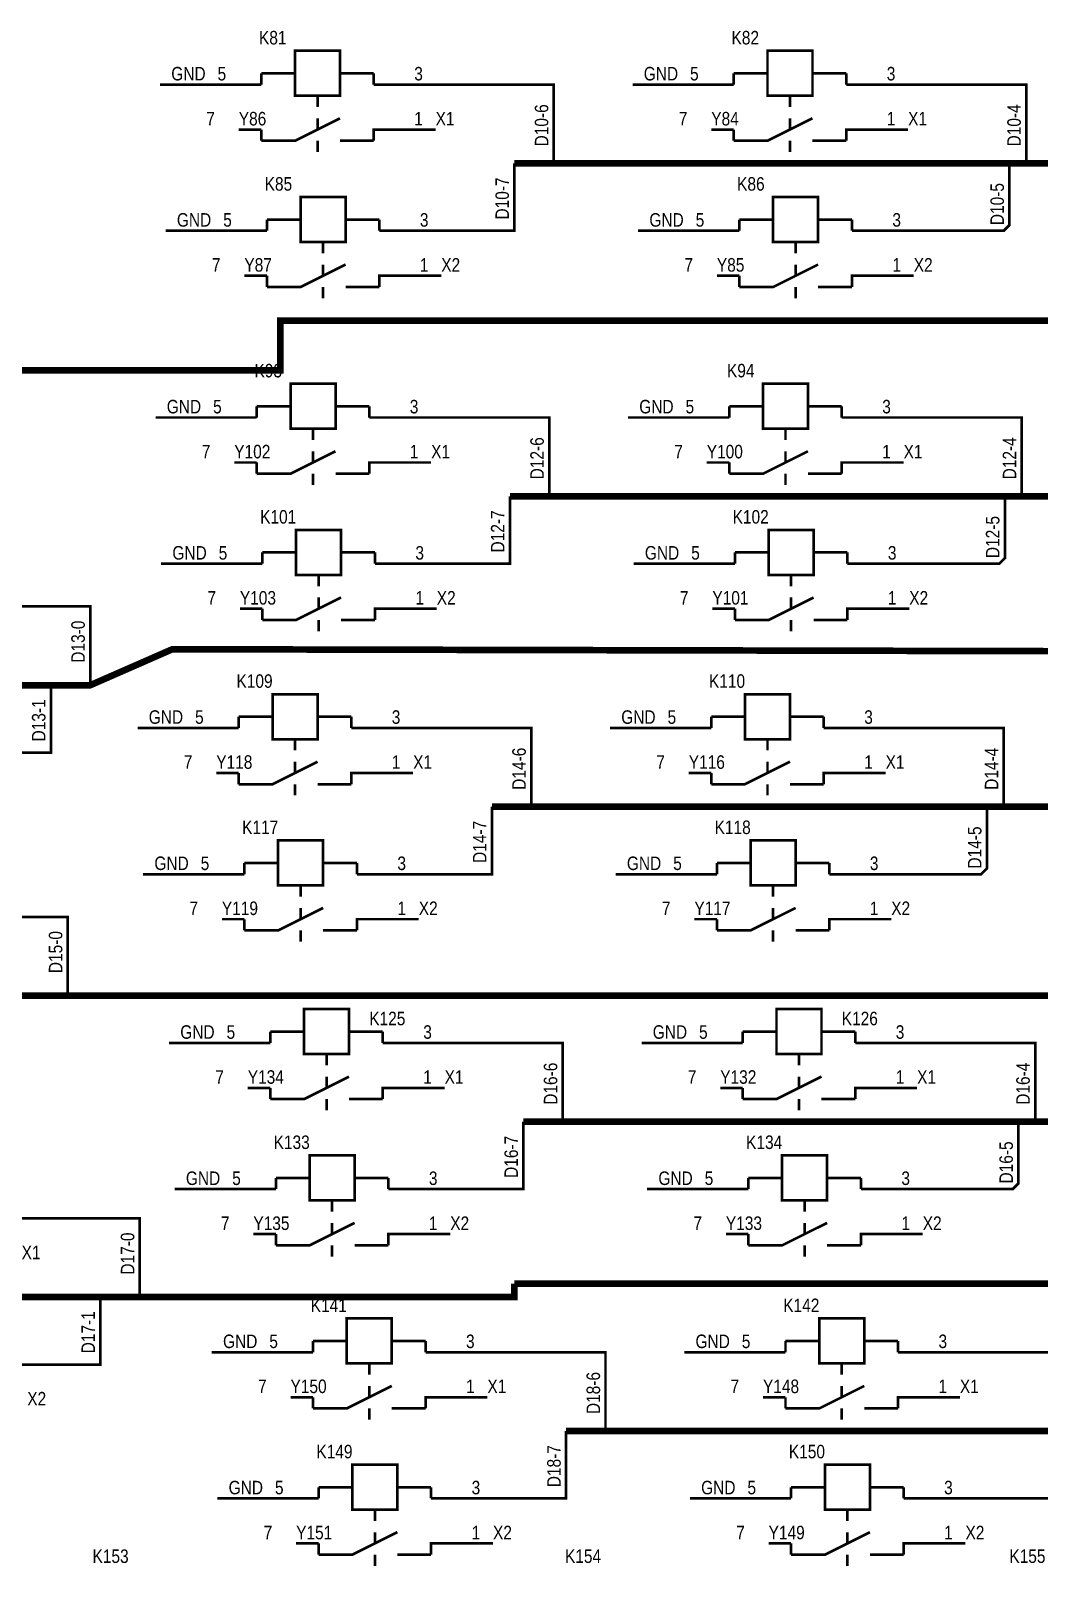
# Model space of a CAD drawing. Header units: millimetres. Extents: x 7140 to 8879, y -16257 to -5062.
# Drawn here: x 7441.9 to 7555.7, y -15384.3 to -15210.8 of the extents above; entities that cross this region are included whole.
import ezdxf

# ---------------------------------------------------------------- set-up
doc = ezdxf.new("R2010")
doc.units = ezdxf.units.MM
doc.styles.get("Standard").update_dxf_attribs({"font": 'ARIALN.TTF', "height": 3.4})

msp = doc.modelspace()

# ---------------------------------------------------------------- linework, layer by layer
for points, const_width in [([(7471.71278, -15213.069), (7471.71278, -15218.149), (7476.79278, -15218.149), (7476.79278, -15213.069), (7471.71278, -15213.069)], 0.29972), ([(7525.05278, -15213.069), (7525.05278, -15218.149), (7530.13278, -15218.149), (7530.13278, -15213.069), (7525.05278, -15213.069)], 0.29972), ([(7471.71278, -15215.609), (7467.90278, -15215.609)], 0.29972), ([(7467.90278, -15215.609), (7467.90278, -15216.879)], 0.29972), ([(7476.79278, -15215.609), (7480.60278, -15215.609)], 0.29972), ([(7480.60278, -15215.609), (7480.60278, -15216.879)], 0.29972), ([(7480.60278, -15215.609), (7480.60278, -15216.879)], 0.29972), ([(7525.05278, -15215.609), (7521.24278, -15215.609)], 0.29972), ([(7521.24278, -15215.609), (7521.24278, -15216.879)], 0.29972), ([(7530.13278, -15215.609), (7533.94278, -15215.609)], 0.29972), ([(7533.94278, -15215.609), (7533.94278, -15216.879)], 0.29972), ([(7533.94278, -15215.609), (7533.94278, -15216.879)], 0.29972), ([(7456.47278, -15216.879), (7462.82278, -15216.879)], 0.29972), ([(7467.90278, -15216.879), (7462.82278, -15216.879)], 0.29972), ([(7474.25278, -15218.149), (7474.25278, -15219.419)], 0.29972), ([(7480.60278, -15216.879), (7485.68278, -15216.879)], 0.29972), ([(7483.14278, -15216.879), (7485.68278, -15216.879)], 0.29972), ([(7485.68278, -15216.879), (7500.92278, -15216.879), (7500.92278, -15225.769)], 0.29972), ([(7509.81278, -15216.879), (7516.16278, -15216.879)], 0.29972), ([(7521.24278, -15216.879), (7516.16278, -15216.879)], 0.29972), ([(7527.59278, -15218.149), (7527.59278, -15219.419)], 0.29972), ([(7533.94278, -15216.879), (7539.02278, -15216.879)], 0.29972), ([(7536.48278, -15216.879), (7539.02278, -15216.879)], 0.29972), ([(7539.02278, -15216.879), (7554.26278, -15216.879), (7554.26278, -15225.769)], 0.29972), ([(7467.90278, -15223.229), (7471.71278, -15223.229), (7476.79278, -15220.689)], 0.29972), ([(7474.25278, -15220.689), (7474.25278, -15221.959)], 0.29972), ([(7521.24278, -15223.229), (7525.05278, -15223.229), (7530.13278, -15220.689)], 0.29972), ([(7527.59278, -15220.689), (7527.59278, -15221.959)], 0.29972), ([(7467.90278, -15221.959), (7465.36278, -15221.959)], 0.29972), ([(7467.90278, -15221.959), (7467.90278, -15223.229)], 0.29972), ([(7474.25278, -15224.499), (7474.25278, -15223.229)], 0.29972), ([(7476.79278, -15223.229), (7480.60278, -15223.229)], 0.29972), ([(7480.60278, -15223.229), (7480.60278, -15221.959), (7485.68278, -15221.959)], 0.29972), ([(7483.14278, -15221.959), (7485.68278, -15221.959)], 0.29972), ([(7485.68278, -15221.959), (7487.58778, -15221.959)], 0.29972), ([(7521.24278, -15221.959), (7518.70278, -15221.959)], 0.29972), ([(7521.24278, -15221.959), (7521.24278, -15223.229)], 0.29972), ([(7527.59278, -15224.499), (7527.59278, -15223.229)], 0.29972), ([(7530.13278, -15223.229), (7533.94278, -15223.229)], 0.29972), ([(7533.94278, -15223.229), (7533.94278, -15221.959), (7539.02278, -15221.959)], 0.29972), ([(7536.48278, -15221.959), (7539.02278, -15221.959)], 0.29972), ([(7539.02278, -15221.959), (7540.92778, -15221.959)], 0.29972), ([(7486.31778, -15233.389), (7496.47778, -15233.389), (7496.47778, -15225.769)], 0.29972), ([(7496.47778, -15225.769), (7655.86278, -15225.769), (7655.86278, -15226.785), (7752.00178, -15226.785)], 0.7493), ([(7539.65778, -15233.389), (7551.72278, -15233.389), (7552.35778, -15232.754), (7552.35778, -15225.769)], 0.29972), ([(7472.34778, -15229.579), (7472.34778, -15234.659), (7477.42778, -15234.659), (7477.42778, -15229.579), (7472.34778, -15229.579)], 0.29972), ([(7525.68778, -15229.579), (7525.68778, -15234.659), (7530.76778, -15234.659), (7530.76778, -15229.579), (7525.68778, -15229.579)], 0.29972), ([(7472.34778, -15232.119), (7468.53778, -15232.119)], 0.29972), ([(7468.53778, -15232.119), (7468.53778, -15233.389)], 0.29972), ([(7477.42778, -15232.119), (7481.23778, -15232.119)], 0.29972), ([(7481.23778, -15232.119), (7481.23778, -15233.389)], 0.29972), ([(7481.23778, -15232.119), (7481.23778, -15233.389)], 0.29972), ([(7525.68778, -15232.119), (7521.87778, -15232.119)], 0.29972), ([(7521.87778, -15232.119), (7521.87778, -15233.389)], 0.29972), ([(7530.76778, -15232.119), (7534.57778, -15232.119)], 0.29972), ([(7534.57778, -15232.119), (7534.57778, -15233.389)], 0.29972), ([(7534.57778, -15232.119), (7534.57778, -15233.389)], 0.29972), ([(7457.10778, -15233.389), (7463.45778, -15233.389)], 0.29972), ([(7468.53778, -15233.389), (7463.45778, -15233.389)], 0.29972), ([(7481.23778, -15233.389), (7486.31778, -15233.389)], 0.29972), ([(7483.77778, -15233.389), (7486.31778, -15233.389)], 0.29972), ([(7510.44778, -15233.389), (7516.79778, -15233.389)], 0.29972), ([(7521.87778, -15233.389), (7516.79778, -15233.389)], 0.29972), ([(7534.57778, -15233.389), (7539.65778, -15233.389)], 0.29972), ([(7537.11778, -15233.389), (7539.65778, -15233.389)], 0.29972), ([(7474.88778, -15234.659), (7474.88778, -15235.929)], 0.29972), ([(7528.22778, -15234.659), (7528.22778, -15235.929)], 0.29972), ([(7468.53778, -15239.739), (7472.34778, -15239.739), (7477.42778, -15237.199)], 0.29972), ([(7474.88778, -15237.199), (7474.88778, -15238.469)], 0.29972), ([(7521.87778, -15239.739), (7525.68778, -15239.739), (7530.76778, -15237.199)], 0.29972), ([(7528.22778, -15237.199), (7528.22778, -15238.469)], 0.29972), ([(7468.53778, -15238.469), (7465.99778, -15238.469)], 0.29972), ([(7468.53778, -15238.469), (7468.53778, -15239.739)], 0.29972), ([(7481.23778, -15239.739), (7481.23778, -15238.469), (7486.31778, -15238.469)], 0.29972), ([(7483.77778, -15238.469), (7486.31778, -15238.469)], 0.29972), ([(7486.31778, -15238.469), (7488.22278, -15238.469)], 0.29972), ([(7521.87778, -15238.469), (7519.33778, -15238.469)], 0.29972), ([(7521.87778, -15238.469), (7521.87778, -15239.739)], 0.29972), ([(7534.57778, -15239.739), (7534.57778, -15238.469), (7539.65778, -15238.469)], 0.29972), ([(7537.11778, -15238.469), (7539.65778, -15238.469)], 0.29972), ([(7539.65778, -15238.469), (7541.56278, -15238.469)], 0.29972), ([(7474.88778, -15241.009), (7474.88778, -15239.739)], 0.29972), ([(7477.42778, -15239.739), (7481.23778, -15239.739)], 0.29972), ([(7528.22778, -15241.009), (7528.22778, -15239.739)], 0.29972), ([(7530.76778, -15239.739), (7534.57778, -15239.739)], 0.29972), ([(7282.10178, -15249.137), (7470.06178, -15249.137), (7470.06178, -15243.549), (7676.81778, -15243.549)], 0.7493), ([(7471.20478, -15250.661), (7471.20478, -15255.741), (7476.28478, -15255.741), (7476.28478, -15250.661), (7471.20478, -15250.661)], 0.29972), ([(7524.54478, -15250.661), (7524.54478, -15255.741), (7529.62478, -15255.741), (7529.62478, -15250.661), (7524.54478, -15250.661)], 0.29972), ([(7455.96478, -15254.471), (7462.31478, -15254.471)], 0.29972), ([(7467.39478, -15254.471), (7462.31478, -15254.471)], 0.29972), ([(7471.20478, -15253.201), (7467.39478, -15253.201)], 0.29972), ([(7467.39478, -15253.201), (7467.39478, -15254.471)], 0.29972), ([(7476.28478, -15253.201), (7480.09478, -15253.201)], 0.29972), ([(7480.09478, -15253.201), (7480.09478, -15254.471)], 0.29972), ([(7480.09478, -15253.201), (7480.09478, -15254.471)], 0.29972), ([(7480.09478, -15254.471), (7485.17478, -15254.471)], 0.29972), ([(7482.63478, -15254.471), (7485.17478, -15254.471)], 0.29972), ([(7485.17478, -15254.471), (7500.41478, -15254.471), (7500.41478, -15263.361)], 0.29972), ([(7509.30478, -15254.471), (7515.65478, -15254.471)], 0.29972), ([(7520.73478, -15254.471), (7515.65478, -15254.471)], 0.29972), ([(7524.54478, -15253.201), (7520.73478, -15253.201)], 0.29972), ([(7520.73478, -15253.201), (7520.73478, -15254.471)], 0.29972), ([(7529.62478, -15253.201), (7533.43478, -15253.201)], 0.29972), ([(7533.43478, -15253.201), (7533.43478, -15254.471)], 0.29972), ([(7533.43478, -15253.201), (7533.43478, -15254.471)], 0.29972), ([(7533.43478, -15254.471), (7538.51478, -15254.471)], 0.29972), ([(7535.97478, -15254.471), (7538.51478, -15254.471)], 0.29972), ([(7538.51478, -15254.471), (7553.75478, -15254.471), (7553.75478, -15263.361)], 0.29972), ([(7473.74478, -15255.741), (7473.74478, -15257.011)], 0.29972), ([(7527.08478, -15255.741), (7527.08478, -15257.011)], 0.29972), ([(7467.39478, -15260.821), (7471.20478, -15260.821), (7476.28478, -15258.281)], 0.29972), ([(7473.74478, -15258.281), (7473.74478, -15259.551)], 0.29972), ([(7520.73478, -15260.821), (7524.54478, -15260.821), (7529.62478, -15258.281)], 0.29972), ([(7527.08478, -15258.281), (7527.08478, -15259.551)], 0.29972), ([(7467.39478, -15259.551), (7464.85478, -15259.551)], 0.29972), ([(7467.39478, -15259.551), (7467.39478, -15260.821)], 0.29972), ([(7480.09478, -15260.821), (7480.09478, -15259.551), (7485.17478, -15259.551)], 0.29972), ([(7482.63478, -15259.551), (7485.17478, -15259.551)], 0.29972), ([(7485.17478, -15259.551), (7487.07978, -15259.551)], 0.29972), ([(7520.73478, -15259.551), (7518.19478, -15259.551)], 0.29972), ([(7520.73478, -15259.551), (7520.73478, -15260.821)], 0.29972), ([(7533.43478, -15260.821), (7533.43478, -15259.551), (7538.51478, -15259.551)], 0.29972), ([(7535.97478, -15259.551), (7538.51478, -15259.551)], 0.29972), ([(7538.51478, -15259.551), (7540.41978, -15259.551)], 0.29972), ([(7473.74478, -15262.091), (7473.74478, -15260.821)], 0.29972), ([(7476.28478, -15260.821), (7480.09478, -15260.821)], 0.29972), ([(7527.08478, -15262.091), (7527.08478, -15260.821)], 0.29972), ([(7529.62478, -15260.821), (7533.43478, -15260.821)], 0.29972), ([(7485.80978, -15270.981), (7495.96978, -15270.981), (7495.96978, -15263.361)], 0.29972), ([(7495.96978, -15263.361), (7683.92978, -15263.361), (7683.92978, -15263.869), (7760.12978, -15263.869)], 0.7493), ([(7539.14978, -15270.981), (7551.21478, -15270.981), (7551.84978, -15270.346), (7551.84978, -15263.361)], 0.29972), ([(7471.83978, -15267.171), (7471.83978, -15272.251), (7476.91978, -15272.251), (7476.91978, -15267.171), (7471.83978, -15267.171)], 0.29972), ([(7525.17978, -15267.171), (7525.17978, -15272.251), (7530.25978, -15272.251), (7530.25978, -15267.171), (7525.17978, -15267.171)], 0.29972), ([(7471.83978, -15269.711), (7468.02978, -15269.711)], 0.29972), ([(7468.02978, -15269.711), (7468.02978, -15270.981)], 0.29972), ([(7476.91978, -15269.711), (7480.72978, -15269.711)], 0.29972), ([(7480.72978, -15269.711), (7480.72978, -15270.981)], 0.29972), ([(7480.72978, -15269.711), (7480.72978, -15270.981)], 0.29972), ([(7525.17978, -15269.711), (7521.36978, -15269.711)], 0.29972), ([(7521.36978, -15269.711), (7521.36978, -15270.981)], 0.29972), ([(7530.25978, -15269.711), (7534.06978, -15269.711)], 0.29972), ([(7534.06978, -15269.711), (7534.06978, -15270.981)], 0.29972), ([(7534.06978, -15269.711), (7534.06978, -15270.981)], 0.29972), ([(7456.59978, -15270.981), (7462.94978, -15270.981)], 0.29972), ([(7468.02978, -15270.981), (7462.94978, -15270.981)], 0.29972), ([(7480.72978, -15270.981), (7485.80978, -15270.981)], 0.29972), ([(7483.26978, -15270.981), (7485.80978, -15270.981)], 0.29972), ([(7509.93978, -15270.981), (7516.28978, -15270.981)], 0.29972), ([(7521.36978, -15270.981), (7516.28978, -15270.981)], 0.29972), ([(7534.06978, -15270.981), (7539.14978, -15270.981)], 0.29972), ([(7536.60978, -15270.981), (7539.14978, -15270.981)], 0.29972), ([(7474.37978, -15272.251), (7474.37978, -15273.521)], 0.29972), ([(7527.71978, -15272.251), (7527.71978, -15273.521)], 0.29972), ([(7468.02978, -15277.331), (7471.83978, -15277.331), (7476.91978, -15274.791)], 0.29972), ([(7474.37978, -15274.791), (7474.37978, -15276.061)], 0.29972), ([(7521.36978, -15277.331), (7525.17978, -15277.331), (7530.25978, -15274.791)], 0.29972), ([(7527.71978, -15274.791), (7527.71978, -15276.061)], 0.29972), ([(7433.35878, -15275.807), (7448.59878, -15275.807), (7448.59878, -15284.697)], 0.29972), ([(7468.02978, -15276.061), (7465.48978, -15276.061)], 0.29972), ([(7468.02978, -15276.061), (7468.02978, -15277.331)], 0.29972), ([(7474.37978, -15278.601), (7474.37978, -15277.331)], 0.29972), ([(7476.91978, -15277.331), (7480.72978, -15277.331)], 0.29972), ([(7480.72978, -15277.331), (7480.72978, -15276.061), (7485.80978, -15276.061)], 0.29972), ([(7483.26978, -15276.061), (7485.80978, -15276.061)], 0.29972), ([(7485.80978, -15276.061), (7487.71478, -15276.061)], 0.29972), ([(7521.36978, -15276.061), (7518.82978, -15276.061)], 0.29972), ([(7521.36978, -15276.061), (7521.36978, -15277.331)], 0.29972), ([(7527.71978, -15278.601), (7527.71978, -15277.331)], 0.29972), ([(7530.25978, -15277.331), (7534.06978, -15277.331)], 0.29972), ([(7534.06978, -15277.331), (7534.06978, -15276.061), (7539.14978, -15276.061)], 0.29972), ([(7536.60978, -15276.061), (7539.14978, -15276.061)], 0.29972), ([(7539.14978, -15276.061), (7541.05478, -15276.061)], 0.29972), ([(7289.21378, -15284.697), (7448.59878, -15284.697), (7457.86978, -15280.633), (7686.46978, -15281.141)], 0.7493), ([(7433.99378, -15292.317), (7444.15378, -15292.317), (7444.15378, -15284.697)], 0.29972), ([(7469.17278, -15285.713), (7469.17278, -15290.793), (7474.25278, -15290.793), (7474.25278, -15285.713), (7469.17278, -15285.713)], 0.29972), ([(7522.51278, -15285.713), (7522.51278, -15290.793), (7527.59278, -15290.793), (7527.59278, -15285.713), (7522.51278, -15285.713)], 0.29972), ([(7469.17278, -15288.253), (7465.36278, -15288.253)], 0.29972), ([(7465.36278, -15288.253), (7465.36278, -15289.523)], 0.29972), ([(7474.25278, -15288.253), (7478.06278, -15288.253)], 0.29972), ([(7478.06278, -15288.253), (7478.06278, -15289.523)], 0.29972), ([(7478.06278, -15288.253), (7478.06278, -15289.523)], 0.29972), ([(7522.51278, -15288.253), (7518.70278, -15288.253)], 0.29972), ([(7518.70278, -15288.253), (7518.70278, -15289.523)], 0.29972), ([(7527.59278, -15288.253), (7531.40278, -15288.253)], 0.29972), ([(7531.40278, -15288.253), (7531.40278, -15289.523)], 0.29972), ([(7531.40278, -15288.253), (7531.40278, -15289.523)], 0.29972), ([(7453.93278, -15289.523), (7460.28278, -15289.523)], 0.29972), ([(7465.36278, -15289.523), (7460.28278, -15289.523)], 0.29972), ([(7471.71278, -15290.793), (7471.71278, -15292.063)], 0.29972), ([(7478.06278, -15289.523), (7483.14278, -15289.523)], 0.29972), ([(7480.60278, -15289.523), (7483.14278, -15289.523)], 0.29972), ([(7483.14278, -15289.523), (7498.38278, -15289.523), (7498.38278, -15298.413)], 0.29972), ([(7507.27278, -15289.523), (7513.62278, -15289.523)], 0.29972), ([(7518.70278, -15289.523), (7513.62278, -15289.523)], 0.29972), ([(7525.05278, -15290.793), (7525.05278, -15292.063)], 0.29972), ([(7531.40278, -15289.523), (7536.48278, -15289.523)], 0.29972), ([(7533.94278, -15289.523), (7536.48278, -15289.523)], 0.29972), ([(7536.48278, -15289.523), (7551.72278, -15289.523), (7551.72278, -15298.413)], 0.29972), ([(7465.36278, -15294.603), (7462.82278, -15294.603)], 0.29972), ([(7465.36278, -15295.873), (7469.17278, -15295.873), (7474.25278, -15293.333)], 0.29972), ([(7465.36278, -15294.603), (7465.36278, -15295.873)], 0.29972), ([(7471.71278, -15293.333), (7471.71278, -15294.603)], 0.29972), ([(7478.06278, -15295.873), (7478.06278, -15294.603), (7483.14278, -15294.603)], 0.29972), ([(7480.60278, -15294.603), (7483.14278, -15294.603)], 0.29972), ([(7483.14278, -15294.603), (7485.04778, -15294.603)], 0.29972), ([(7518.70278, -15294.603), (7516.16278, -15294.603)], 0.29972), ([(7518.70278, -15295.873), (7522.51278, -15295.873), (7527.59278, -15293.333)], 0.29972), ([(7518.70278, -15294.603), (7518.70278, -15295.873)], 0.29972), ([(7525.05278, -15293.333), (7525.05278, -15294.603)], 0.29972), ([(7531.40278, -15295.873), (7531.40278, -15294.603), (7536.48278, -15294.603)], 0.29972), ([(7533.94278, -15294.603), (7536.48278, -15294.603)], 0.29972), ([(7536.48278, -15294.603), (7538.38778, -15294.603)], 0.29972), ([(7471.71278, -15297.143), (7471.71278, -15295.873)], 0.29972), ([(7474.25278, -15295.873), (7478.06278, -15295.873)], 0.29972), ([(7525.05278, -15297.143), (7525.05278, -15295.873)], 0.29972), ([(7527.59278, -15295.873), (7531.40278, -15295.873)], 0.29972), ([(7483.77778, -15306.033), (7493.93778, -15306.033), (7493.93778, -15298.413)], 0.29972), ([(7493.93778, -15298.413), (7681.89778, -15298.413), (7681.89778, -15298.921), (7762.16178, -15298.921)], 0.7493), ([(7537.11778, -15306.033), (7549.18278, -15306.033), (7549.81778, -15305.398), (7549.81778, -15298.413)], 0.29972), ([(7469.80778, -15302.223), (7469.80778, -15307.303), (7474.88778, -15307.303), (7474.88778, -15302.223), (7469.80778, -15302.223)], 0.29972), ([(7523.14778, -15302.223), (7523.14778, -15307.303), (7528.22778, -15307.303), (7528.22778, -15302.223), (7523.14778, -15302.223)], 0.29972), ([(7469.80778, -15304.763), (7465.99778, -15304.763)], 0.29972), ([(7465.99778, -15304.763), (7465.99778, -15306.033)], 0.29972), ([(7474.88778, -15304.763), (7478.69778, -15304.763)], 0.29972), ([(7478.69778, -15304.763), (7478.69778, -15306.033)], 0.29972), ([(7478.69778, -15304.763), (7478.69778, -15306.033)], 0.29972), ([(7523.14778, -15304.763), (7519.33778, -15304.763)], 0.29972), ([(7519.33778, -15304.763), (7519.33778, -15306.033)], 0.29972), ([(7528.22778, -15304.763), (7532.03778, -15304.763)], 0.29972), ([(7532.03778, -15304.763), (7532.03778, -15306.033)], 0.29972), ([(7532.03778, -15304.763), (7532.03778, -15306.033)], 0.29972), ([(7454.56778, -15306.033), (7460.91778, -15306.033)], 0.29972), ([(7465.99778, -15306.033), (7460.91778, -15306.033)], 0.29972), ([(7478.69778, -15306.033), (7483.77778, -15306.033)], 0.29972), ([(7481.23778, -15306.033), (7483.77778, -15306.033)], 0.29972), ([(7507.90778, -15306.033), (7514.25778, -15306.033)], 0.29972), ([(7519.33778, -15306.033), (7514.25778, -15306.033)], 0.29972), ([(7532.03778, -15306.033), (7537.11778, -15306.033)], 0.29972), ([(7534.57778, -15306.033), (7537.11778, -15306.033)], 0.29972), ([(7472.34778, -15307.303), (7472.34778, -15308.573)], 0.29972), ([(7525.68778, -15307.303), (7525.68778, -15308.573)], 0.29972), ([(7465.99778, -15312.383), (7469.80778, -15312.383), (7474.88778, -15309.843)], 0.29972), ([(7472.34778, -15309.843), (7472.34778, -15311.113)], 0.29972), ([(7519.33778, -15312.383), (7523.14778, -15312.383), (7528.22778, -15309.843)], 0.29972), ([(7525.68778, -15309.843), (7525.68778, -15311.113)], 0.29972), ([(7430.81878, -15310.859), (7446.05878, -15310.859), (7446.05878, -15319.749)], 0.29972), ([(7465.99778, -15311.113), (7463.45778, -15311.113)], 0.29972), ([(7465.99778, -15311.113), (7465.99778, -15312.383)], 0.29972), ([(7478.69778, -15312.383), (7478.69778, -15311.113), (7483.77778, -15311.113)], 0.29972), ([(7481.23778, -15311.113), (7483.77778, -15311.113)], 0.29972), ([(7483.77778, -15311.113), (7485.68278, -15311.113)], 0.29972), ([(7519.33778, -15311.113), (7516.79778, -15311.113)], 0.29972), ([(7519.33778, -15311.113), (7519.33778, -15312.383)], 0.29972), ([(7532.03778, -15312.383), (7532.03778, -15311.113), (7537.11778, -15311.113)], 0.29972), ([(7534.57778, -15311.113), (7537.11778, -15311.113)], 0.29972), ([(7537.11778, -15311.113), (7539.02278, -15311.113)], 0.29972), ([(7472.34778, -15313.653), (7472.34778, -15312.383)], 0.29972), ([(7474.88778, -15312.383), (7478.69778, -15312.383)], 0.29972), ([(7525.68778, -15313.653), (7525.68778, -15312.383)], 0.29972), ([(7528.22778, -15312.383), (7532.03778, -15312.383)], 0.29972), ([(7286.67378, -15319.749), (7636.68578, -15319.749), (7636.68578, -15315.685), (7671.22978, -15315.685)], 0.7493), ([(7472.72878, -15321.273), (7472.72878, -15326.353), (7477.80878, -15326.353), (7477.80878, -15321.273), (7472.72878, -15321.273)], 0.29972), ([(7526.06878, -15321.273), (7526.06878, -15326.353), (7531.14878, -15326.353), (7531.14878, -15321.273), (7526.06878, -15321.273)], 0.29972), ([(7472.72878, -15323.813), (7468.91878, -15323.813)], 0.29972), ([(7468.91878, -15323.813), (7468.91878, -15325.083)], 0.29972), ([(7477.80878, -15323.813), (7481.61878, -15323.813)], 0.29972), ([(7481.61878, -15323.813), (7481.61878, -15325.083)], 0.29972), ([(7481.61878, -15323.813), (7481.61878, -15325.083)], 0.29972), ([(7526.06878, -15323.813), (7522.25878, -15323.813)], 0.29972), ([(7522.25878, -15323.813), (7522.25878, -15325.083)], 0.29972), ([(7531.14878, -15323.813), (7534.95878, -15323.813)], 0.29972), ([(7534.95878, -15323.813), (7534.95878, -15325.083)], 0.29972), ([(7534.95878, -15323.813), (7534.95878, -15325.083)], 0.29972), ([(7457.48878, -15325.083), (7463.83878, -15325.083)], 0.29972), ([(7468.91878, -15325.083), (7463.83878, -15325.083)], 0.29972), ([(7481.61878, -15325.083), (7486.69878, -15325.083)], 0.29972), ([(7484.15878, -15325.083), (7486.69878, -15325.083)], 0.29972), ([(7486.69878, -15325.083), (7501.93878, -15325.083), (7501.93878, -15333.973)], 0.29972), ([(7510.82878, -15325.083), (7517.17878, -15325.083)], 0.29972), ([(7522.25878, -15325.083), (7517.17878, -15325.083)], 0.29972), ([(7534.95878, -15325.083), (7540.03878, -15325.083)], 0.29972), ([(7537.49878, -15325.083), (7540.03878, -15325.083)], 0.29972), ([(7540.03878, -15325.083), (7555.27878, -15325.083), (7555.27878, -15333.973)], 0.29972), ([(7475.26878, -15326.353), (7475.26878, -15327.623)], 0.29972), ([(7528.60878, -15326.353), (7528.60878, -15327.623)], 0.29972), ([(7468.91878, -15331.433), (7472.72878, -15331.433), (7477.80878, -15328.893)], 0.29972), ([(7475.26878, -15328.893), (7475.26878, -15330.163)], 0.29972), ([(7522.25878, -15331.433), (7526.06878, -15331.433), (7531.14878, -15328.893)], 0.29972), ([(7528.60878, -15328.893), (7528.60878, -15330.163)], 0.29972), ([(7468.91878, -15330.163), (7466.37878, -15330.163)], 0.29972), ([(7468.91878, -15330.163), (7468.91878, -15331.433)], 0.29972), ([(7481.61878, -15331.433), (7481.61878, -15330.163), (7486.69878, -15330.163)], 0.29972), ([(7484.15878, -15330.163), (7486.69878, -15330.163)], 0.29972), ([(7486.69878, -15330.163), (7488.60378, -15330.163)], 0.29972), ([(7522.25878, -15330.163), (7519.71878, -15330.163)], 0.29972), ([(7522.25878, -15330.163), (7522.25878, -15331.433)], 0.29972), ([(7534.95878, -15331.433), (7534.95878, -15330.163), (7540.03878, -15330.163)], 0.29972), ([(7537.49878, -15330.163), (7540.03878, -15330.163)], 0.29972), ([(7540.03878, -15330.163), (7541.94378, -15330.163)], 0.29972), ([(7475.26878, -15332.703), (7475.26878, -15331.433)], 0.29972), ([(7477.80878, -15331.433), (7481.61878, -15331.433)], 0.29972), ([(7528.60878, -15332.703), (7528.60878, -15331.433)], 0.29972), ([(7531.14878, -15331.433), (7534.95878, -15331.433)], 0.29972), ([(7487.33378, -15341.593), (7497.49378, -15341.593), (7497.49378, -15333.973)], 0.29972), ([(7497.49378, -15333.973), (7697.64578, -15333.973), (7697.64578, -15334.989), (7752.50978, -15334.989)], 0.7493), ([(7540.67378, -15341.593), (7552.73878, -15341.593), (7553.37378, -15340.958), (7553.37378, -15333.973)], 0.29972), ([(7473.36378, -15337.783), (7473.36378, -15342.863), (7478.44378, -15342.863), (7478.44378, -15337.783), (7473.36378, -15337.783)], 0.29972), ([(7526.70378, -15337.783), (7526.70378, -15342.863), (7531.78378, -15342.863), (7531.78378, -15337.783), (7526.70378, -15337.783)], 0.29972), ([(7473.36378, -15340.323), (7469.55378, -15340.323)], 0.29972), ([(7469.55378, -15340.323), (7469.55378, -15341.593)], 0.29972), ([(7478.44378, -15340.323), (7482.25378, -15340.323)], 0.29972), ([(7482.25378, -15340.323), (7482.25378, -15341.593)], 0.29972), ([(7482.25378, -15340.323), (7482.25378, -15341.593)], 0.29972), ([(7526.70378, -15340.323), (7522.89378, -15340.323)], 0.29972), ([(7522.89378, -15340.323), (7522.89378, -15341.593)], 0.29972), ([(7531.78378, -15340.323), (7535.59378, -15340.323)], 0.29972), ([(7535.59378, -15340.323), (7535.59378, -15341.593)], 0.29972), ([(7535.59378, -15340.323), (7535.59378, -15341.593)], 0.29972), ([(7458.12378, -15341.593), (7464.47378, -15341.593)], 0.29972), ([(7469.55378, -15341.593), (7464.47378, -15341.593)], 0.29972), ([(7475.90378, -15342.863), (7475.90378, -15344.133)], 0.29972), ([(7482.25378, -15341.593), (7487.33378, -15341.593)], 0.29972), ([(7484.79378, -15341.593), (7487.33378, -15341.593)], 0.29972), ([(7511.46378, -15341.593), (7517.81378, -15341.593)], 0.29972), ([(7522.89378, -15341.593), (7517.81378, -15341.593)], 0.29972), ([(7529.24378, -15342.863), (7529.24378, -15344.133)], 0.29972), ([(7535.59378, -15341.593), (7540.67378, -15341.593)], 0.29972), ([(7538.13378, -15341.593), (7540.67378, -15341.593)], 0.29972), ([(7438.94678, -15344.895), (7454.18678, -15344.895), (7454.18678, -15353.785)], 0.29972), ([(7469.55378, -15346.673), (7467.01378, -15346.673)], 0.29972), ([(7469.55378, -15347.943), (7473.36378, -15347.943), (7478.44378, -15345.403)], 0.29972), ([(7469.55378, -15346.673), (7469.55378, -15347.943)], 0.29972), ([(7475.90378, -15345.403), (7475.90378, -15346.673)], 0.29972), ([(7482.25378, -15347.943), (7482.25378, -15346.673), (7487.33378, -15346.673)], 0.29972), ([(7484.79378, -15346.673), (7487.33378, -15346.673)], 0.29972), ([(7487.33378, -15346.673), (7489.23878, -15346.673)], 0.29972), ([(7522.89378, -15346.673), (7520.35378, -15346.673)], 0.29972), ([(7522.89378, -15347.943), (7526.70378, -15347.943), (7531.78378, -15345.403)], 0.29972), ([(7522.89378, -15346.673), (7522.89378, -15347.943)], 0.29972), ([(7529.24378, -15345.403), (7529.24378, -15346.673)], 0.29972), ([(7535.59378, -15347.943), (7535.59378, -15346.673), (7540.67378, -15346.673)], 0.29972), ([(7538.13378, -15346.673), (7540.67378, -15346.673)], 0.29972), ([(7540.67378, -15346.673), (7542.57878, -15346.673)], 0.29972), ([(7475.90378, -15349.213), (7475.90378, -15347.943)], 0.29972), ([(7478.44378, -15347.943), (7482.25378, -15347.943)], 0.29972), ([(7529.24378, -15349.213), (7529.24378, -15347.943)], 0.29972), ([(7531.78378, -15347.943), (7535.59378, -15347.943)], 0.29972), ([(7294.80178, -15353.785), (7496.47778, -15353.785), (7496.47778, -15352.261)], 0.7493), ([(7496.47778, -15352.261), (7682.40578, -15352.261)], 0.7493), ([(7439.58178, -15361.405), (7449.74178, -15361.405), (7449.74178, -15353.785)], 0.29972), ([(7477.55478, -15356.198), (7477.55478, -15361.278), (7482.63478, -15361.278), (7482.63478, -15356.198), (7477.55478, -15356.198)], 0.29972), ([(7530.89478, -15356.198), (7530.89478, -15361.278), (7535.97478, -15361.278), (7535.97478, -15356.198), (7530.89478, -15356.198)], 0.29972), ([(7477.55478, -15358.738), (7473.74478, -15358.738)], 0.29972), ([(7473.74478, -15358.738), (7473.74478, -15360.008)], 0.29972), ([(7482.63478, -15358.738), (7486.44478, -15358.738)], 0.29972), ([(7486.44478, -15358.738), (7486.44478, -15360.008)], 0.29972), ([(7486.44478, -15358.738), (7486.44478, -15360.008)], 0.29972), ([(7530.89478, -15358.738), (7527.08478, -15358.738)], 0.29972), ([(7527.08478, -15358.738), (7527.08478, -15360.008)], 0.29972), ([(7535.97478, -15358.738), (7539.78478, -15358.738)], 0.29972), ([(7539.78478, -15358.738), (7539.78478, -15360.008)], 0.29972), ([(7539.78478, -15358.738), (7539.78478, -15360.008)], 0.29972), ([(7462.31478, -15360.008), (7468.66478, -15360.008)], 0.29972), ([(7473.74478, -15360.008), (7468.66478, -15360.008)], 0.29972), ([(7486.44478, -15360.008), (7491.52478, -15360.008)], 0.29972), ([(7488.98478, -15360.008), (7491.52478, -15360.008)], 0.29972), ([(7491.52478, -15360.008), (7506.76478, -15360.008), (7506.76478, -15368.898)], 0.29972), ([(7515.65478, -15360.008), (7522.00478, -15360.008)], 0.29972), ([(7527.08478, -15360.008), (7522.00478, -15360.008)], 0.29972), ([(7539.78478, -15360.008), (7544.86478, -15360.008)], 0.29972), ([(7542.32478, -15360.008), (7544.86478, -15360.008)], 0.29972), ([(7544.86478, -15360.008), (7560.10478, -15360.008), (7560.10478, -15368.898)], 0.29972), ([(7480.09478, -15361.278), (7480.09478, -15362.548)], 0.29972), ([(7533.43478, -15361.278), (7533.43478, -15362.548)], 0.29972), ([(7473.74478, -15366.358), (7477.55478, -15366.358), (7482.63478, -15363.818)], 0.29972), ([(7480.09478, -15363.818), (7480.09478, -15365.088)], 0.29972), ([(7527.08478, -15366.358), (7530.89478, -15366.358), (7535.97478, -15363.818)], 0.29972), ([(7533.43478, -15363.818), (7533.43478, -15365.088)], 0.29972), ([(7473.74478, -15365.088), (7471.20478, -15365.088)], 0.29972), ([(7473.74478, -15365.088), (7473.74478, -15366.358)], 0.29972), ([(7486.44478, -15366.358), (7486.44478, -15365.088), (7491.52478, -15365.088)], 0.29972), ([(7488.98478, -15365.088), (7491.52478, -15365.088)], 0.29972), ([(7491.52478, -15365.088), (7493.42978, -15365.088)], 0.29972), ([(7527.08478, -15365.088), (7524.54478, -15365.088)], 0.29972), ([(7527.08478, -15365.088), (7527.08478, -15366.358)], 0.29972), ([(7539.78478, -15366.358), (7539.78478, -15365.088), (7544.86478, -15365.088)], 0.29972), ([(7542.32478, -15365.088), (7544.86478, -15365.088)], 0.29972), ([(7544.86478, -15365.088), (7546.76978, -15365.088)], 0.29972), ([(7480.09478, -15367.628), (7480.09478, -15366.358)], 0.29972), ([(7482.63478, -15366.358), (7486.44478, -15366.358)], 0.29972), ([(7533.43478, -15367.628), (7533.43478, -15366.358)], 0.29972), ([(7535.97478, -15366.358), (7539.78478, -15366.358)], 0.29972), ([(7492.15978, -15376.518), (7502.31978, -15376.518), (7502.31978, -15368.898)], 0.29972), ([(7668.68978, -15371.565), (7661.70478, -15371.565), (7661.70478, -15368.898), (7502.31978, -15368.898)], 0.7493), ([(7545.49978, -15376.518), (7557.56478, -15376.518), (7558.19978, -15375.883), (7558.19978, -15368.898)], 0.29972), ([(7478.18978, -15372.708), (7478.18978, -15377.788), (7483.26978, -15377.788), (7483.26978, -15372.708), (7478.18978, -15372.708)], 0.29972), ([(7531.52978, -15372.708), (7531.52978, -15377.788), (7536.60978, -15377.788), (7536.60978, -15372.708), (7531.52978, -15372.708)], 0.29972), ([(7478.18978, -15375.248), (7474.37978, -15375.248)], 0.29972), ([(7474.37978, -15375.248), (7474.37978, -15376.518)], 0.29972), ([(7483.26978, -15375.248), (7487.07978, -15375.248)], 0.29972), ([(7487.07978, -15375.248), (7487.07978, -15376.518)], 0.29972), ([(7487.07978, -15375.248), (7487.07978, -15376.518)], 0.29972), ([(7531.52978, -15375.248), (7527.71978, -15375.248)], 0.29972), ([(7527.71978, -15375.248), (7527.71978, -15376.518)], 0.29972), ([(7536.60978, -15375.248), (7540.41978, -15375.248)], 0.29972), ([(7540.41978, -15375.248), (7540.41978, -15376.518)], 0.29972), ([(7540.41978, -15375.248), (7540.41978, -15376.518)], 0.29972), ([(7462.94978, -15376.518), (7469.29978, -15376.518)], 0.29972), ([(7474.37978, -15376.518), (7469.29978, -15376.518)], 0.29972), ([(7480.72978, -15377.788), (7480.72978, -15379.058)], 0.29972), ([(7487.07978, -15376.518), (7492.15978, -15376.518)], 0.29972), ([(7489.61978, -15376.518), (7492.15978, -15376.518)], 0.29972), ([(7516.28978, -15376.518), (7522.63978, -15376.518)], 0.29972), ([(7527.71978, -15376.518), (7522.63978, -15376.518)], 0.29972), ([(7534.06978, -15377.788), (7534.06978, -15379.058)], 0.29972), ([(7540.41978, -15376.518), (7545.49978, -15376.518)], 0.29972), ([(7542.95978, -15376.518), (7545.49978, -15376.518)], 0.29972), ([(7474.37978, -15382.868), (7478.18978, -15382.868), (7483.26978, -15380.328)], 0.29972), ([(7480.72978, -15380.328), (7480.72978, -15381.598)], 0.29972), ([(7527.71978, -15382.868), (7531.52978, -15382.868), (7536.60978, -15380.328)], 0.29972), ([(7534.06978, -15380.328), (7534.06978, -15381.598)], 0.29972), ([(7474.37978, -15381.598), (7471.83978, -15381.598)], 0.29972), ([(7474.37978, -15381.598), (7474.37978, -15382.868)], 0.29972), ([(7480.72978, -15384.138), (7480.72978, -15382.868)], 0.29972), ([(7483.26978, -15382.868), (7487.07978, -15382.868)], 0.29972), ([(7487.07978, -15382.868), (7487.07978, -15381.598), (7492.15978, -15381.598)], 0.29972), ([(7489.61978, -15381.598), (7492.15978, -15381.598)], 0.29972), ([(7492.15978, -15381.598), (7494.06478, -15381.598)], 0.29972), ([(7527.71978, -15381.598), (7525.17978, -15381.598)], 0.29972), ([(7527.71978, -15381.598), (7527.71978, -15382.868)], 0.29972), ([(7534.06978, -15384.138), (7534.06978, -15382.868)], 0.29972), ([(7536.60978, -15382.868), (7540.41978, -15382.868)], 0.29972), ([(7540.41978, -15382.868), (7540.41978, -15381.598), (7545.49978, -15381.598)], 0.29972), ([(7542.95978, -15381.598), (7545.49978, -15381.598)], 0.29972), ([(7545.49978, -15381.598), (7547.40478, -15381.598)], 0.29972)]:
    msp.add_lwpolyline(points, dxfattribs=dict(const_width=const_width))

# ---------------------------------------------------------------- texts
for s, p in [('K81', (7467.64878, -15212.34812)), ('K82', (7520.98878, -15212.34812)), ('GND', (7457.74278, -15216.41212)), ('5', (7462.97042, -15216.41212)), ('3', (7485.17478, -15216.41212)), ('GND', (7511.08278, -15216.41212)), ('5', (7516.31042, -15216.41212)), ('3', (7538.51478, -15216.41212)), ('Y86', (7465.36278, -15221.49212)), ('Y84', (7518.70278, -15221.49212)), ('7', (7461.70042, -15221.49212)), ('1', (7485.17478, -15221.49212)), ('X1', (7487.58778, -15221.49212)), ('7', (7515.04042, -15221.49212)), ('1', (7538.51478, -15221.49212)), ('X1', (7540.92778, -15221.49212)), ('K85', (7468.28378, -15228.85812)), ('K86', (7521.62378, -15228.85812)), ('GND', (7458.37778, -15232.92212)), ('5', (7463.60542, -15232.92212)), ('3', (7485.80978, -15232.92212)), ('GND', (7511.71778, -15232.92212)), ('5', (7516.94542, -15232.92212)), ('3', (7539.14978, -15232.92212)), ('7', (7462.33542, -15238.00212)), ('Y87', (7465.99778, -15238.00212)), ('1', (7485.80978, -15238.00212)), ('X2', (7488.22278, -15238.00212)), ('7', (7515.67542, -15238.00212)), ('Y85', (7519.33778, -15238.00212)), ('1', (7539.14978, -15238.00212)), ('X2', (7541.56278, -15238.00212)), ('K93', (7467.14078, -15249.94012)), ('K94', (7520.48078, -15249.94012)), ('GND', (7457.23478, -15254.00412)), ('5', (7462.46242, -15254.00412)), ('3', (7484.66678, -15254.00412)), ('GND', (7510.57478, -15254.00412)), ('5', (7515.80242, -15254.00412)), ('3', (7538.00678, -15254.00412)), ('7', (7461.19242, -15259.08412)), ('Y102', (7464.85478, -15259.08412)), ('1', (7484.66678, -15259.08412)), ('X1', (7487.07978, -15259.08412)), ('7', (7514.53242, -15259.08412)), ('Y100', (7518.19478, -15259.08412)), ('1', (7538.00678, -15259.08412)), ('X1', (7540.41978, -15259.08412)), ('K101', (7467.77578, -15266.45012)), ('K102', (7521.11578, -15266.45012)), ('GND', (7457.86978, -15270.51412)), ('5', (7463.09742, -15270.51412)), ('3', (7485.30178, -15270.51412)), ('GND', (7511.20978, -15270.51412)), ('5', (7516.43742, -15270.51412)), ('3', (7538.64178, -15270.51412)), ('7', (7461.82742, -15275.59412)), ('Y103', (7465.48978, -15275.59412)), ('1', (7485.30178, -15275.59412)), ('X2', (7487.71478, -15275.59412)), ('7', (7515.16742, -15275.59412)), ('Y101', (7518.82978, -15275.59412)), ('1', (7538.64178, -15275.59412)), ('X2', (7541.05478, -15275.59412)), ('K109', (7465.10878, -15284.99212)), ('K110', (7518.44878, -15284.99212)), ('GND', (7455.20278, -15289.05612)), ('5', (7460.43042, -15289.05612)), ('3', (7482.63478, -15289.05612)), ('GND', (7508.54278, -15289.05612)), ('5', (7513.77042, -15289.05612)), ('3', (7535.97478, -15289.05612)), ('7', (7459.16042, -15294.13612)), ('Y118', (7462.82278, -15294.13612)), ('1', (7482.63478, -15294.13612)), ('X1', (7485.04778, -15294.13612)), ('7', (7512.50042, -15294.13612)), ('Y116', (7516.16278, -15294.13612)), ('1', (7535.97478, -15294.13612)), ('X1', (7538.38778, -15294.13612)), ('K117', (7465.74378, -15301.50212)), ('K118', (7519.08378, -15301.50212)), ('GND', (7455.83778, -15305.56612)), ('5', (7461.06542, -15305.56612)), ('3', (7483.26978, -15305.56612)), ('GND', (7509.17778, -15305.56612)), ('5', (7514.40542, -15305.56612)), ('3', (7536.60978, -15305.56612)), ('7', (7459.79542, -15310.64612)), ('Y119', (7463.45778, -15310.64612)), ('1', (7483.26978, -15310.64612)), ('X2', (7485.68278, -15310.64612)), ('7', (7513.13542, -15310.64612)), ('Y117', (7516.79778, -15310.64612)), ('1', (7536.60978, -15310.64612)), ('X2', (7539.02278, -15310.64612)), ('K125', (7480.09478, -15323.09212)), ('K126', (7533.43478, -15323.09212)), ('GND', (7458.75878, -15324.61612)), ('5', (7463.98642, -15324.61612)), ('3', (7486.19078, -15324.61612)), ('GND', (7512.09878, -15324.61612)), ('5', (7517.32642, -15324.61612)), ('3', (7539.53078, -15324.61612)), ('7', (7462.71642, -15329.69612)), ('Y134', (7466.37878, -15329.69612)), ('1', (7486.19078, -15329.69612)), ('X1', (7488.60378, -15329.69612)), ('7', (7516.05642, -15329.69612)), ('Y132', (7519.71878, -15329.69612)), ('1', (7539.53078, -15329.69612)), ('X1', (7541.94378, -15329.69612)), ('K133', (7469.29978, -15337.06212)), ('K134', (7522.63978, -15337.06212)), ('GND', (7459.39378, -15341.12612)), ('5', (7464.62142, -15341.12612)), ('3', (7486.82578, -15341.12612)), ('GND', (7512.73378, -15341.12612)), ('5', (7517.96142, -15341.12612)), ('3', (7540.16578, -15341.12612)), ('7', (7463.35142, -15346.20612)), ('Y135', (7467.01378, -15346.20612)), ('1', (7486.82578, -15346.20612)), ('X2', (7489.23878, -15346.20612)), ('7', (7516.69142, -15346.20612)), ('Y133', (7520.35378, -15346.20612)), ('1', (7540.16578, -15346.20612)), ('X2', (7542.57878, -15346.20612)), ('X1', (7440.85178, -15349.50812)), ('K141', (7473.49078, -15355.47712)), ('K142', (7526.83078, -15355.47712)), ('GND', (7463.58478, -15359.54112)), ('5', (7468.81242, -15359.54112)), ('3', (7491.01678, -15359.54112)), ('GND', (7516.92478, -15359.54112)), ('5', (7522.15242, -15359.54112)), ('3', (7544.35678, -15359.54112)), ('7', (7467.54242, -15364.62112)), ('Y150', (7471.20478, -15364.62112)), ('1', (7491.01678, -15364.62112)), ('X1', (7493.42978, -15364.62112)), ('7', (7520.88242, -15364.62112)), ('Y148', (7524.54478, -15364.62112)), ('1', (7544.35678, -15364.62112)), ('X1', (7546.76978, -15364.62112)), ('X2', (7441.48678, -15366.01812)), ('K149', (7474.12578, -15371.98712)), ('K150', (7527.46578, -15371.98712)), ('GND', (7464.21978, -15376.05112)), ('5', (7469.44742, -15376.05112)), ('3', (7491.65178, -15376.05112)), ('GND', (7517.55978, -15376.05112)), ('5', (7522.78742, -15376.05112)), ('3', (7544.99178, -15376.05112)), ('7', (7468.17742, -15381.13112)), ('Y151', (7471.83978, -15381.13112)), ('1', (7491.65178, -15381.13112)), ('X2', (7494.06478, -15381.13112)), ('7', (7521.51742, -15381.13112)), ('Y149', (7525.17978, -15381.13112)), ('1', (7544.99178, -15381.13112)), ('X2', (7547.40478, -15381.13112)), ('K153', (7448.85278, -15383.79812)), ('K154', (7502.19278, -15383.79812)), ('K155', (7552.35778, -15383.79812))]:
    msp.add_text(s, height=1.524).set_placement(p)
for s, p in [('D10-6', (7500.30766, -15223.864)), ('D10-4', (7553.64766, -15223.864)), ('D10-7', (7495.86266, -15232.119)), ('D10-5', (7551.74266, -15232.754)), ('D12-6', (7499.79966, -15261.456)), ('D12-4', (7553.13966, -15261.456)), ('D12-7', (7495.35466, -15269.711)), ('D12-5', (7551.23466, -15270.346)), ('D13-0', (7447.98366, -15282.157)), ('D13-1', (7443.53866, -15291.047)), ('D14-6', (7497.76766, -15296.508)), ('D14-4', (7551.10766, -15296.508)), ('D14-7', (7493.32266, -15304.763)), ('D14-5', (7549.20266, -15305.398)), ('D15-0', (7445.44366, -15317.209)), ('D16-6', (7501.32366, -15332.068)), ('D16-4', (7554.66366, -15332.068)), ('D16-7', (7496.87866, -15340.323)), ('D16-5', (7552.75866, -15340.958)), ('D17-0', (7453.57166, -15351.245)), ('D17-1', (7449.12666, -15360.135)), ('D18-6', (7506.14966, -15366.993)), ('D18-7', (7501.70466, -15375.248))]:
    msp.add_text(s, height=1.524, rotation=90).set_placement(p)

doc.saveas('drawing.dxf')
